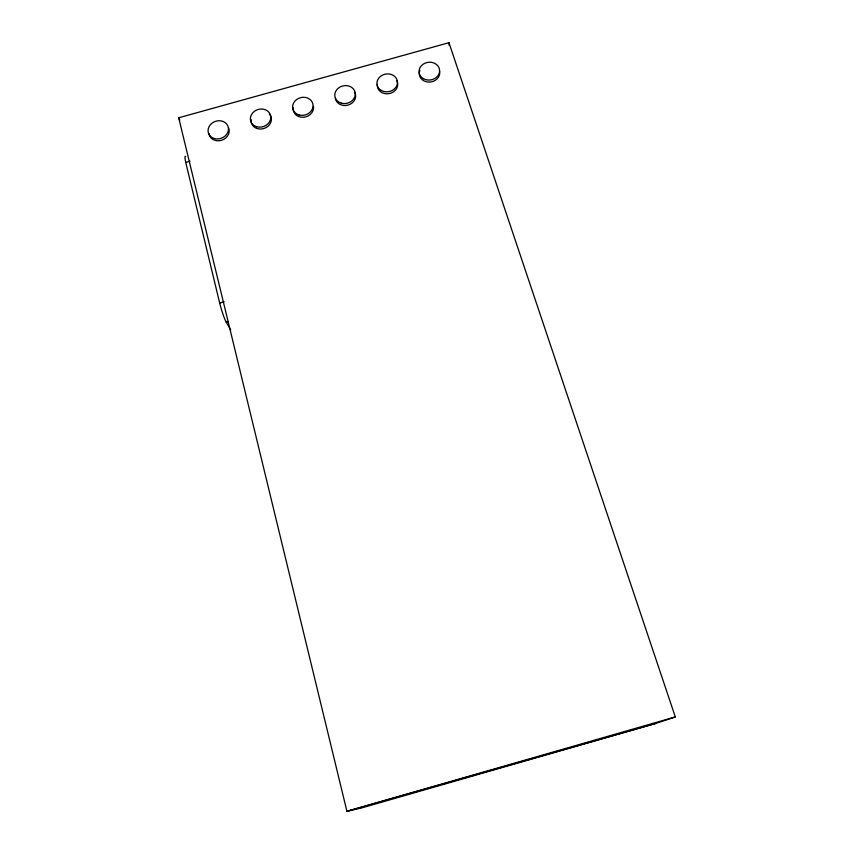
<?xml version="1.0" encoding="UTF-8"?>
<svg xmlns="http://www.w3.org/2000/svg" width="854" height="854" viewBox="0 0 854 854"><rect width="100%" height="100%" fill="white"/><g stroke="black" fill="none" stroke-linecap="round" stroke-linejoin="round"><path stroke-width="1.28" d="M656.128 723.317L675.311 716.933L448.969 42.7L178.689 117.788L346.927 811.3L362.053 807.831L656.128 723.317L346.927 811.3L675.311 716.933M185.702 156.528A18.233 1.847 72.8 0 0 185.734 162.42L219.681 303.042L224.1 301.804M219.681 303.042A15.65 1.719 73.4 0 0 226.214 322.161L228.402 321.542M185.734 162.42L189.972 161.235M226.214 322.161L230.761 329.964M178.689 117.788L179.831 120.19M448.969 42.7L449.119 45.315M228.488 127.556A10.323 8.935 -19.4 0 1 221.56 140.28A10.323 8.935 -19.4 0 1 208.931 133.576M269.309 113.892A10.301 8.935 -17.1 0 1 263.854 128.516A10.301 8.935 -17.1 0 1 251.129 119.485M313.471 106.344A10.291 8.924 -14.8 0 1 303.469 117.254A10.291 8.924 -14.8 0 1 293.232 107.775M354.816 92.424A10.28 8.924 -12.5 0 1 348.315 105.01A10.28 8.924 -12.5 0 1 335.344 98.413M396.832 80.746A10.28 8.903 -10.2 0 1 389.168 93.609A10.28 8.903 -10.2 0 1 377.319 84.397M439.607 71.256A10.291 8.892 -8 0 1 428.601 82.08A10.291 8.892 -8 0 1 419.869 70.434M214.258 138.519A10.355 8.956 -19.4 0 0 228.392 127.919A10.355 8.956 -19.4 0 0 212.123 123.083A10.355 8.956 -19.4 0 0 214.258 138.519M256.659 126.723A10.333 8.956 -17.1 0 0 270.697 116.155A10.333 8.956 -17.1 0 0 254.332 111.351A10.333 8.956 -17.1 0 0 256.659 126.723M299.028 114.938A10.323 8.946 -14.8 0 0 312.959 104.401A10.323 8.946 -14.8 0 0 296.487 99.63A10.323 8.946 -14.8 0 0 299.028 114.938M341.333 103.163A10.312 8.935 -12.5 0 0 355.168 92.67A10.312 8.935 -12.5 0 0 338.611 87.919A10.312 8.935 -12.5 0 0 341.333 103.163M381.236 90.417A10.312 8.924 -10.2 0 0 397.43 83.276A10.312 8.924 -10.2 0 0 382.955 74.885A10.312 8.924 -10.2 0 0 381.236 90.417M423.435 78.675A10.323 8.903 -8 0 0 439.586 71.544A10.323 8.903 -8 0 0 424.961 63.207A10.323 8.903 -8 0 0 423.435 78.675"/></g></svg>
